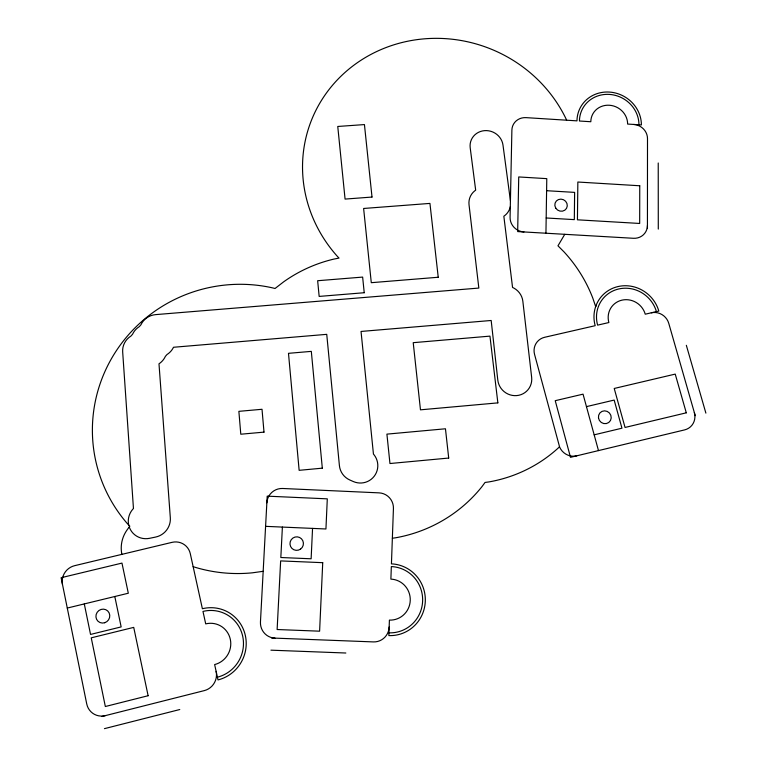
<?xml version="1.0" encoding="UTF-8"?>
<svg xmlns="http://www.w3.org/2000/svg" width="767" height="767" viewBox="0 0 767 767"><rect width="100%" height="100%" fill="white"/><g stroke="black" fill="none" stroke-linecap="round" stroke-linejoin="round"><path stroke-width="1.15" d="M647.434 228.461L647.501 138.597A14.046 13.087 30.7 0 0 633.743 124.446M545.941 233.226L546.785 178.644L518.732 176.947L517.667 231.586L633.437 238.288A14.247 13.403 34.7 0 0 647.434 225.431M312.553 528.396L311.124 558.788L280.827 557.513L282.39 527.082M510.304 206.678L510.074 207.684A16.797 15.982 25.5 0 1 504.887 215.469L503.842 216.217L512.557 287.452L513.765 288.028A17.047 16.395 32.2 0 1 522.845 301.22L531.646 377.316A17.258 16.711 39.9 0 1 516.642 395.599A17.258 16.711 39.9 0 1 497.793 380.048L491.177 320.481L361.036 331.449L373.443 454.093L374.018 454.754A17.555 17.449 37.5 0 1 353.271 481.523L349.829 479.998A17.555 17.459 35.2 0 1 339.407 465.598L326.742 334.345L173.486 347.269L172.882 348.439A17.622 17.047 -13.3 0 1 166.985 354.536L165.375 356.377A17.67 17.095 -14.9 0 1 160.092 363.021L158.99 363.788L170.322 517.754A18.226 17.766 -39 0 1 155.567 537.073L149.565 538.319A18.245 17.766 -39.1 0 1 129.518 527.715L129.259 526.948M596.055 305.487L595.681 306.599L592.814 298.162A142.614 138.453 31.6 0 0 564.071 251.94L557.973 245.814L564.752 234.319M559.517 446.739L558.06 448.177A142.614 138.453 31.6 0 1 489.03 481.906L485.051 482.453L481.897 486.729A144.244 142.077 22.7 0 1 395.782 537.763L392.359 538.233M104.437 728.65L179.766 709.533M101.953 716.483L204.31 690.607A15.963 15.455 -62.3 0 0 216.131 671.384M67.275 608.058L128.31 593.227L121.963 563.093L61.12 577.714L86.729 703.914A16.26 15.551 -55.8 0 0 105.395 715.611M594.166 434.841L621.96 428.197L614.166 400.077L586.458 406.625M263.177 571.31L252.401 572.815A146.737 144.436 -16.6 0 1 194.387 567.072L193.14 566.64M271.566 638L373.404 641.912A15.503 15.187 -89.2 0 0 389.166 626.984M270.933 650.176L345.84 653.014M265.593 526.344L325.937 528.981L327.298 498.847L267.213 496.153L260.454 621.941A15.608 15.292 -69 0 0 274.979 638.134M546.181 217.981L574.32 219.63L574.627 192.383L546.603 190.705M566.631 120.198L566.084 118.943A139.153 132.221 20.4 0 0 364.613 57.995A139.153 132.221 20.4 0 0 337.662 256.686L339.033 258.086L333.75 259.121A144.244 142.077 22.7 0 0 283.637 281.844L275.027 288.507L273.052 287.98A146.737 144.436 -16.6 0 0 114.197 354.076A146.737 144.436 -16.6 0 0 126.91 523.113L129.805 526.21L127.341 529.556A31.14 30.316 -43.3 0 0 121.55 552.499L121.915 554.359M686.34 345.303L705.88 413.125M695.238 415.666L668.766 323.358A14.487 13.71 41.8 0 0 651.288 312.811M598.481 450.603L583.045 394.152L555.231 400.69L570.504 457.324L684.643 429.884A14.726 13.959 49 0 0 694.346 412.56M128.722 525.04L128.559 524.35A18.245 17.766 -39.1 0 1 132.614 509.422L133.458 508.521L122.672 351.88A17.699 17.095 -15.7 0 1 130.946 336.051L132.566 334.23A17.651 17.056 -14.1 0 1 139.287 326.656L140.907 324.834A17.603 17.008 -12.6 0 1 155.711 314.614L478.838 288.066L469.03 204.731A16.807 16.002 24.9 0 1 474.811 190.801L475.674 190.187L470.2 147.791A16.663 15.733 22.9 0 1 484.514 130.649A16.663 15.733 22.9 0 1 502.989 145.088L510.429 200.724M114.801 596.505L121.157 626.907L90.544 634.434L84.293 603.926M658.23 162.988L658.287 229.093M217.406 677.194A34.093 33.144 -60.9 0 0 242.688 636.217A34.093 33.144 -60.9 0 0 202.977 611.424L205.709 623.878A21.083 20.508 -60.9 0 1 230.292 639.218A21.083 20.508 -60.9 0 1 214.635 664.567L218.01 679.926A36.902 35.886 -60.9 0 0 245.363 635.575A36.902 35.886 -60.9 0 0 202.383 608.73L190.293 553.649A15.551 15.187 -46.3 0 0 172.057 542.346L74.667 565.672A15.858 15.263 -44.1 0 0 62.482 584.435M388.955 632.833A33.163 32.55 85.3 0 0 422.627 601.021A33.163 32.55 85.3 0 0 391.343 566.573L390.882 579.123A20.508 20.134 85.3 0 1 410.249 600.427A20.508 20.134 85.3 0 1 389.406 620.11L388.85 635.594A35.896 35.234 85.3 0 0 425.302 601.155A35.896 35.234 85.3 0 0 391.438 563.87L393.433 508.492A15.033 14.909 65.1 0 0 379.09 492.865L282.697 488.483A15.129 15.024 -43 0 0 266.849 502.836M656.418 311.632A31.198 29.625 40.2 0 0 618.729 288.967A31.198 29.625 40.2 0 0 597.618 325.131L608.873 322.543A19.3 18.322 40.2 0 1 621.932 300.146A19.3 18.322 40.2 0 1 645.248 314.192L658.824 311.076A33.777 32.07 40.2 0 0 618.039 286.551A33.777 32.07 40.2 0 0 595.182 325.687L544.666 337.279A14.573 14.017 39.2 0 0 534.541 354.335L559.651 447.142A14.813 14.276 49.5 0 0 576.736 455.828M638.949 124.772A30.229 28.178 29 0 0 609.372 94.408A30.229 28.178 29 0 0 579.44 121.013L590.811 121.732A18.696 17.43 29 0 1 609.334 105.242A18.696 17.43 29 0 1 627.627 124.062L641.394 124.935A32.722 30.498 29 0 0 609.381 92.069A32.722 30.498 29 0 0 576.976 120.86L526.085 117.639A14.084 13.24 24.9 0 0 511.886 130.102L510.084 217.387A14.276 13.576 28.3 0 0 523.957 231.95M639.755 185.767L639.678 223.456L577.436 219.813L577.848 182.028L639.755 185.767M322.725 562.681L319.609 631.183L277.127 629.525L280.645 560.907L322.725 562.681M148.117 695.727L105.338 706.512L91.244 637.837L133.726 627.387L148.117 695.727M686.292 412.819L625.047 427.459L614.223 388.466L675.228 374.104L686.292 412.819M322.313 468.167L299.14 470.324L288.488 353.328L311.316 351.372L322.313 468.167M448.705 458.052L389.952 463.527L386.913 434.132L445.454 428.782L448.705 458.052M497.86 402.876L420.469 409.827L413.221 342.676L489.95 336.128L497.86 402.876M264.001 432.128L240.79 434.218L238.873 411.342L262.017 409.281L264.001 432.128M364.229 292.726L319.158 296.417L317.653 280.722L362.638 277.088L364.229 292.726M438.235 277.251L371.286 282.687L363.625 208.471L429.942 203.408L438.235 277.251M372.014 197.052L345.073 199.084L337.758 126.469L364.44 124.58L372.014 197.052M104.695 622.737A7.076 6.817 -48.9 0 0 107.716 610.954A7.076 6.817 -48.9 0 0 96.143 614.588A7.076 6.817 -48.9 0 0 104.695 622.737M300.52 549.134A6.778 6.711 -64.9 0 0 299.571 537.456A6.778 6.711 -64.9 0 0 289.993 544.187A6.778 6.711 -64.9 0 0 300.52 549.134M598.481 417.91A6.548 6.28 47.7 0 0 608.768 422.483A6.548 6.28 47.7 0 0 607.196 411.4A6.548 6.28 47.7 0 0 598.481 417.91M555.72 208.078A6.328 5.983 30 0 0 566.525 208.365A6.328 5.983 30 0 0 560.936 199.123A6.328 5.983 30 0 0 555.72 208.078"/></g></svg>
